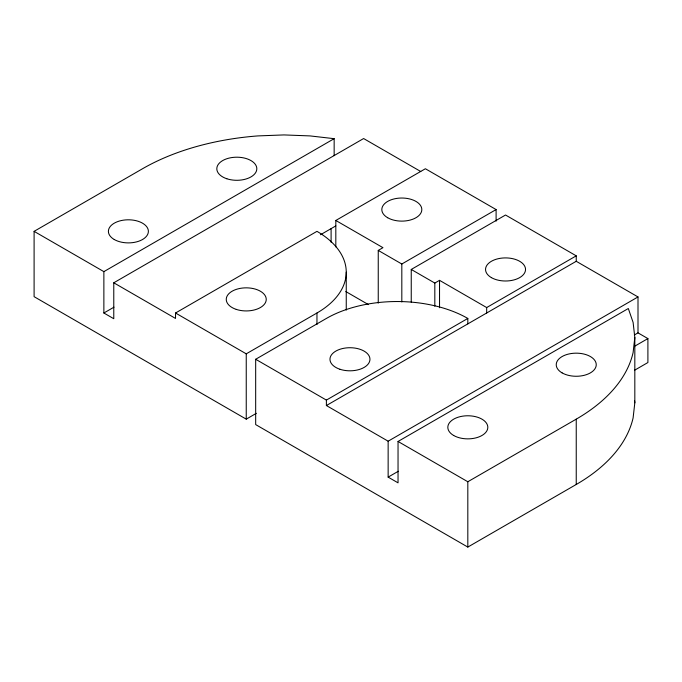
<?xml version="1.0" encoding="UTF-8"?>
<svg xmlns="http://www.w3.org/2000/svg" width="682" height="682" viewBox="0 0 682 682"><rect width="100%" height="100%" fill="white"/><g stroke="black" fill="none" stroke-linecap="round" stroke-linejoin="round"><path stroke-width="1.02" d="M398.041 441.467L628.318 308.52L633.109 322.424L634.823 337.496L633.109 352.568A200.014 115.471 0 0 1 576.239 419.149L467.818 481.748L398.041 441.467L398.041 482.839L388.143 477.127L388.143 441.194L638.002 296.943L638.002 332.867L647.9 338.587L647.9 362.534L634.55 370.249M634.823 337.496L634.823 402.823L633.109 417.896A200.014 115.471 0 0 1 576.239 484.476L467.818 547.075L255.673 424.596L255.673 359.269L326.388 318.443A100.007 57.74 0 0 1 467.818 318.443L467.818 323.89M256.347 413.318L246.245 419.149L34.1 296.67L34.1 231.351L142.529 168.744A200.014 115.471 0 0 1 257.847 135.914L283.959 134.925L310.063 135.914L334.154 138.676L334.154 155.649M34.1 231.351L103.869 271.632L334.154 138.676M103.869 271.632L103.869 313.004L113.775 318.716L113.775 282.791L363.625 138.54L420.777 171.532M103.869 313.004L114.005 307.156M113.775 282.791L175.53 318.443L175.53 313.004L316.96 231.351A100.007 57.74 0 0 1 316.96 313.004L316.96 324.589M335.817 246.918L335.817 220.465L425.389 168.744L496.104 209.57L496.104 221.164M320.489 234.753L335.817 225.904M378.246 303.081L378.246 250.405L382.96 247.677L335.817 220.465M175.53 313.004L246.245 353.83L316.96 313.004M378.246 250.405L401.817 264.011L496.104 209.57M411.246 302.117L411.246 269.45L505.533 215.018L576.239 255.844L576.239 261.291L326.388 405.543L326.388 400.095L467.818 318.443M411.246 269.45L434.818 283.064L439.532 280.336L486.675 307.556L576.239 255.844M388.143 477.127L398.288 471.271M634.311 334.998L638.002 332.867M634.55 346.294L647.9 338.587M576.239 261.291L638.002 296.943M345.791 291.538L368.451 304.624M255.673 359.269L326.388 400.095M326.388 405.543L388.143 441.194M634.601 400.846L634.823 402.823M576.239 419.149L576.239 484.476M486.675 307.556L486.675 313.004M467.818 481.748L467.818 547.075M439.532 280.336L439.532 307.735M434.818 283.064L434.818 306.244M401.817 264.011L401.817 301.938M346.251 272.178L346.251 310.105M331.102 228.623L331.102 242.28M246.245 353.83L246.245 419.149M453.675 435.483A20 11.551 0 0 0 487.136 430.308A20 11.551 0 0 0 462.635 416.165A20 11.551 0 0 0 453.675 435.483M491.39 277.617A20 11.551 0 0 0 524.85 272.442A20 11.551 0 0 0 500.349 258.299A20 11.551 0 0 0 491.39 277.617M562.096 372.883A20 11.551 0 0 0 595.565 367.7A20 11.551 0 0 0 571.064 353.557A20 11.551 0 0 0 562.096 372.883M339.96 369.269A20 11.551 0 0 0 369.959 359.269A20 11.551 0 0 0 339.96 349.269A20 11.551 0 0 0 339.96 369.269M114.244 239.51A20 11.551 0 0 0 147.704 234.335A20 11.551 0 0 0 123.212 220.192A20 11.551 0 0 0 114.244 239.51M236.245 309.389A20 11.551 0 0 0 266.244 299.389A20 11.551 0 0 0 236.245 289.39A20 11.551 0 0 0 236.245 309.389M226.816 178.752A20 11.551 0 0 0 256.816 168.744A20 11.551 0 0 0 226.816 158.744A20 11.551 0 0 0 226.816 178.752M387.674 217.737A20 11.551 0 0 0 421.135 212.562A20 11.551 0 0 0 396.634 198.419A20 11.551 0 0 0 387.674 217.737"/></g></svg>
